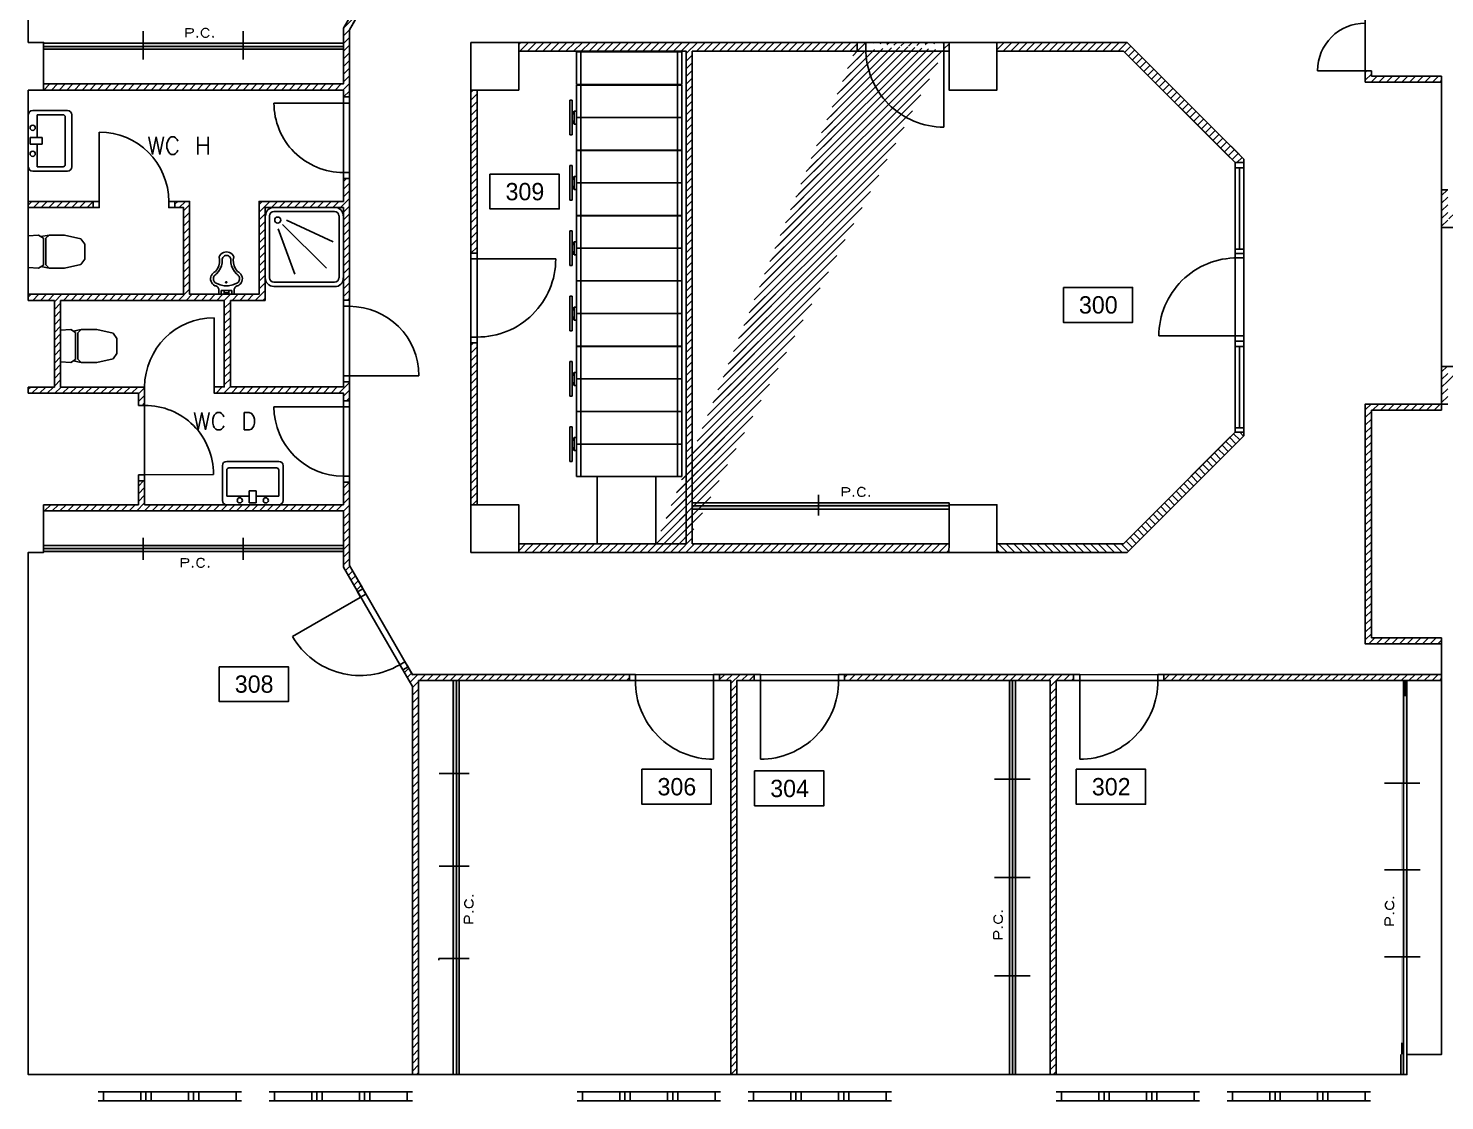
# Model space of a CAD drawing. Header units: millimetres. Extents: x 171.3 to 222.6, y 159.6 to 181.1.
# Drawn here: x 171.26 to 187.58, y 159.82 to 172.18 of the extents above; entities that cross this region are included whole.
import ezdxf
from ezdxf.enums import TextEntityAlignment as Align

# ---------------------------------------------------------------- set-up
doc = ezdxf.new("R2010")
doc.units = ezdxf.units.MM
doc.linetypes.add('TRAIT_PLEIN', pattern=[0])
for name, color, linetype in [('CLOISONS', 2, 'Continuous'), ('HACHCLOIS', 2, 'Continuous'), ('PORTE', 3, 'Continuous'), ('SANITAIRE', 6, 'Continuous'), ('SPACES', 140, 'Continuous'), ('TEXTES', 6, 'TRAIT_PLEIN'), ('VITRE', 1, 'TRAIT_PLEIN')]:
    doc.layers.add(name, color=color, linetype=linetype)
doc.styles.add('TXT', font='TXT.SHX')
pattern_1 = [(45, (134.14798, 147.530844), (-0.044194174, 0.044194174), [])]

msp = doc.modelspace()

# ---------------------------------------------------------------- hatches: boundary and pattern name
at = {"layer": 'HACHCLOIS', "linetype": 'Continuous'}
h = msp.add_hatch(dxfattribs=at)
h.set_pattern_fill('ANSI31', color=256, scale=0.5, style=0)
h.set_pattern_definition(pattern_1)
h.paths.add_polyline_path([(183.103, 178.071), (183.033, 178.071), (183.033, 173.571), (183.033, 173.491), (180.601, 173.491), (180.601, 173.421), (182.143, 173.421), (183.283, 173.421), (183.283, 173.491), (183.103, 173.491), (183.103, 173.571)])
h.paths.add_polyline_path([(185.12, 174.166), (185.12, 174.661), (186.733, 174.661), (187.543, 174.661), (187.543, 174.731), (186.733, 174.731), (185.05, 174.731), (185.05, 174.166), (185.05, 174.06), (185.05, 173.99), (185.05, 173.491), (184.323, 173.491), (184.323, 173.421), (185.049, 173.421), (185.12, 173.421), (185.493, 173.421), (185.493, 173.491), (185.12, 173.491), (185.12, 173.99), (185.12, 174.096)])
h.paths.add_polyline_path([(186.663, 172.936), (186.663, 172.793), (186.733, 172.793), (186.733, 172.833), (186.733, 172.904), (186.733, 172.936), (186.733, 173.421), (186.733, 173.491), (186.593, 173.491), (186.593, 173.421), (186.663, 173.421)])
h.paths.add_polyline_path([(186.733, 171.633), (186.733, 171.693), (186.663, 171.693), (186.663, 171.563), (187.543, 171.563), (187.543, 171.633)])
h = msp.add_hatch(dxfattribs=at)
h.set_pattern_fill('ANSI31', color=256, scale=0.5, style=0)
h.set_pattern_definition(pattern_1)
h.paths.add_polyline_path([(171.433, 171.541), (171.433, 171.471), (174.858, 171.471), (174.888, 171.471), (174.888, 171.391), (174.958, 171.391), (174.958, 171.471), (174.958, 171.541), (174.958, 172.166), (175.09, 172.395), (175.113, 172.434), (175.052, 172.469), (175.03, 172.43), (174.888, 172.184), (174.888, 171.541), (174.858, 171.541)])
h = msp.add_hatch(dxfattribs=at)
h.set_pattern_fill('ANSI31', color=256, scale=0.5, style=0)
h.set_pattern_definition(pattern_1)
h.paths.add_polyline_path([(180.808, 171.921), (180.808, 172.021), (178.838, 172.021), (176.908, 172.021), (176.908, 171.921), (178.838, 171.921), (178.838, 166.241), (176.908, 166.241), (176.908, 166.141), (181.865, 166.141), (181.868, 166.241), (178.908, 166.241), (178.908, 171.921)])
h = msp.add_hatch(dxfattribs=at)
h.set_pattern_fill('ANSI31', color=256, scale=0.5, style=0)
h.set_pattern_definition(pattern_1)
h.paths.add_polyline_path([(181.868, 166.241), (181.865, 166.141), (176.908, 166.141), (176.908, 166.241), (178.838, 166.241), (178.838, 171.921), (176.908, 171.921), (176.908, 172.021), (178.838, 172.021), (180.808, 172.021), (180.808, 171.921), (178.908, 171.921), (178.908, 166.241)], flags=17)
h.paths.add_polyline_path([(181.868, 166.241), (181.865, 166.141), (176.908, 166.141), (176.908, 166.241), (178.838, 166.241), (178.838, 171.921), (176.908, 171.921), (176.908, 172.021), (178.838, 172.021), (180.808, 172.021), (180.908, 172.021), (180.908, 171.921), (180.808, 171.921), (178.908, 171.921), (178.908, 166.241)], flags=17)
h.paths.add_polyline_path([(181.808, 172.021), (181.868, 172.021)], flags=17)
h.paths.add_polyline_path([(180.808, 172.021), (180.808, 171.921), (180.908, 171.921), (180.908, 172.021)], flags=16)
edge = h.paths.add_edge_path()
edge.add_line((181.868, 171.921), (181.868, 172.021))
edge.add_line((180.808, 171.921), (180.808, 172.021))
edge.add_line((180.808, 171.921), (180.808, 171.991))
edge.add_line((181.868, 171.921), (181.868, 171.991))
edge.add_line((181.808, 171.921), (181.808, 172.021))
edge.add_line((180.84, 172.021), (180.908, 172.021))
edge.add_line((181.868, 171.921), (181.808, 171.921))
edge.add_line((178.838, 166.241), (178.488, 166.241))
h = msp.add_hatch(dxfattribs=at)
h.set_pattern_fill('ANSI31', color=256, scale=0.5, style=0)
h.set_pattern_definition(pattern_1)
h.paths.add_polyline_path([(181.868, 166.241), (181.865, 166.141), (176.908, 166.141), (176.908, 166.241), (178.838, 166.241), (178.838, 171.921), (176.908, 171.921), (176.908, 172.021), (178.838, 172.021), (180.808, 172.021), (180.808, 171.921), (178.908, 171.921), (178.908, 166.241)], flags=17)
h.paths.add_polyline_path([(181.868, 166.241), (181.865, 166.141), (176.908, 166.141), (176.908, 166.241), (178.838, 166.241), (178.838, 171.921), (176.908, 171.921), (176.908, 172.021), (178.838, 172.021), (180.808, 172.021), (180.908, 172.021), (180.908, 171.921), (180.808, 171.921), (178.908, 171.921), (178.908, 166.241)], flags=17)
h.paths.add_polyline_path([(180.808, 172.021), (180.808, 171.921), (180.908, 171.921), (180.908, 172.021)], flags=0)
edge = h.paths.add_edge_path(flags=0)
edge.add_line((178.838, 166.241), (178.488, 166.241))
edge.add_line((180.808, 171.921), (180.808, 172.021))
edge.add_line((180.808, 171.921), (180.808, 171.991))
edge.add_line((180.84, 172.021), (180.908, 172.021))
at = {"layer": 'HACHCLOIS'}
h = msp.add_hatch(dxfattribs=at)
h.set_pattern_fill('ANSI31', color=256, scale=0.5, style=0)
h.paths.add_polyline_path([(180.908, 172.021), (180.84, 172.021), (180.808, 172.021), (180.808, 171.921), (180.908, 171.921), (180.908, 171.937, -0.003906), (180.908, 171.951)])
h = msp.add_hatch(dxfattribs=at)
h.set_pattern_fill('ANSI31', color=256, scale=0.5, style=0)
h.paths.add_polyline_path([(180.908, 172.021), (180.84, 172.021), (180.808, 172.021), (180.808, 171.921), (180.908, 171.921), (180.908, 171.937, -0.003906), (180.908, 171.951)])
at = {"layer": 'HACHCLOIS', "linetype": 'Continuous'}
h = msp.add_hatch(dxfattribs=at)
h.set_pattern_fill('ANSI31', color=256, scale=0.5, style=0)
h.set_pattern_definition(pattern_1)
h.paths.add_polyline_path([(183.918, 172.021), (182.418, 172.021), (182.418, 171.921), (183.877, 171.921), (184.122, 171.675), (185.062, 170.736), (185.162, 170.635), (185.262, 170.635), (185.262, 170.676), (185.162, 170.777), (185.062, 170.877)])
h = msp.add_hatch(dxfattribs=at)
h.set_pattern_fill('ANSI31', color=256, scale=0.5, style=0)
h.set_pattern_definition(pattern_1)
h.paths.add_polyline_path([(176.428, 171.471), (176.358, 171.471), (176.358, 169.589), (176.428, 169.589)])
h.paths.add_polyline_path([(176.358, 167.856), (176.358, 166.956), (176.358, 166.691), (176.428, 166.691), (176.428, 166.956), (176.428, 167.856), (176.428, 168.556), (176.358, 168.556)])
h.paths.add_polyline_path([(174.958, 170.117), (174.958, 170.371), (174.958, 170.451), (174.888, 170.451), (174.888, 170.187), (173.916, 170.187), (173.916, 170.117), (173.916, 169.117), (173.116, 169.117), (173.116, 170.187), (172.946, 170.187), (172.946, 170.117), (173.046, 170.117), (173.046, 169.117), (172.88, 169.117), (172.81, 169.117), (172.71, 169.117), (171.258, 169.117), (171.258, 169.047), (171.558, 169.047), (171.558, 168.047), (171.258, 168.047), (171.258, 167.977), (172.158, 167.977), (172.528, 167.977), (172.528, 167.905), (172.528, 167.835), (172.598, 167.835), (172.598, 167.905), (172.598, 167.977), (172.598, 168.047), (172.528, 168.047), (171.628, 168.047), (171.628, 169.047), (172.258, 169.047), (172.758, 169.047), (172.78, 169.047), (172.88, 169.047), (173.516, 169.047), (173.516, 168.048), (173.398, 168.048), (173.398, 167.978), (173.468, 167.978), (174.888, 167.978), (174.888, 167.89), (174.958, 167.89), (174.958, 168.05), (174.958, 168.108), (174.888, 168.108), (174.888, 168.048), (173.586, 168.048), (173.586, 169.047), (173.916, 169.047), (173.986, 169.047), (173.986, 169.103), (173.986, 170.117), (174.888, 170.117), (174.888, 169.048), (174.958, 169.048)])
h.paths.add_polyline_path([(174.958, 166.416), (174.958, 166.691), (174.958, 166.791), (174.958, 166.95), (174.888, 166.95), (174.888, 166.77), (174.888, 166.691), (174.858, 166.691), (172.598, 166.691), (172.598, 166.965), (172.527, 166.965), (172.527, 166.691), (171.434, 166.691), (171.434, 166.621), (174.858, 166.621), (174.888, 166.621), (174.888, 166.422), (174.888, 166.151), (174.888, 165.971), (175.046, 165.697), (175.052, 165.686), (175.113, 165.721), (175.107, 165.732), (174.958, 165.99)])
h.paths.add_polyline_path([(171.79, 170.117), (172.006, 170.117), (172.006, 170.187), (171.79, 170.187), (171.79, 170.187), (171.258, 170.187), (171.258, 170.117)], flags=17)
h = msp.add_hatch(dxfattribs=at)
h.set_pattern_fill('ANSI31', color=256, scale=0.5, style=0)
h.set_pattern_definition(pattern_1)
h.paths.add_polyline_path([(188.373, 169.986), (188.373, 170.451), (188.303, 170.451), (188.303, 170.056), (187.613, 170.056), (187.613, 170.321), (187.543, 170.321), (187.543, 169.986), (187.543, 169.886), (187.613, 169.886), (187.613, 169.986)])
h.paths.add_polyline_path([(187.613, 168.186), (187.613, 168.286), (187.543, 168.286), (187.543, 168.186), (187.543, 167.851), (187.613, 167.851), (187.613, 168.116), (188.303, 168.116), (188.303, 167.681), (191.108, 167.681), (191.628, 167.161), (191.628, 166.691), (191.698, 166.691), (191.698, 167.091), (192.098, 166.691), (192.098, 166.041), (192.168, 166.041), (192.168, 166.72), (191.137, 167.751), (188.373, 167.751), (188.373, 168.186)])
h.paths.add_polyline_path([(186.663, 167.851), (186.663, 165.086), (186.733, 165.086), (187.543, 165.086), (187.543, 165.155), (186.733, 165.155), (186.733, 167.781), (187.543, 167.781), (187.543, 167.851)])
h.paths.add_polyline_path([(192.653, 170.451), (192.653, 170.096), (193.163, 170.096), (193.163, 170.206), (193.133, 170.206), (193.133, 170.126), (192.683, 170.126), (192.683, 170.481), (188.273, 170.481), (188.273, 170.321), (188.093, 170.321), (188.093, 170.291), (188.303, 170.291), (188.303, 170.451)])
h = msp.add_hatch(dxfattribs=at)
h.set_pattern_fill('ANSI31', color=256, scale=0.5, angle=90, style=0)
h.set_pattern_definition([(135, (134.14798, 147.530844), (-0.044194174, -0.044194174), [])])
h.paths.add_polyline_path([(183.877, 166.241), (182.418, 166.241), (182.418, 166.141), (183.918, 166.141), (185.064, 167.287), (185.162, 167.385), (185.263, 167.486), (185.263, 167.527), (185.163, 167.527), (185.062, 167.426), (184.241, 166.605)])
h = msp.add_hatch(dxfattribs=at)
h.set_pattern_fill('ANSI31', color=256, scale=0.5, style=0)
h.set_pattern_definition(pattern_1)
h.paths.add_polyline_path([(175.753, 164.521), (175.753, 164.621), (175.753, 164.664), (178.185, 164.664), (178.185, 164.734), (175.681, 164.734), (175.686, 164.728), (175.633, 164.821), (175.572, 164.786), (175.683, 164.594), (175.683, 160.121), (175.753, 160.121)])
h.paths.add_polyline_path([(179.423, 164.521), (179.423, 164.621), (179.423, 164.664), (179.623, 164.664), (179.623, 164.734), (179.223, 164.734), (179.223, 164.664), (179.353, 164.664), (179.353, 164.621), (179.353, 164.521), (179.353, 160.121), (179.423, 160.121)])
h.paths.add_polyline_path([(183.103, 164.521), (183.103, 164.621), (183.103, 164.664), (183.303, 164.664), (183.303, 164.734), (182.143, 164.734), (180.663, 164.734), (180.663, 164.664), (182.143, 164.664), (183.033, 164.664), (183.033, 164.64), (183.033, 164.521), (183.033, 160.121), (183.103, 160.121)])
h = msp.add_hatch(dxfattribs=at)
h.set_pattern_fill('ANSI31', color=256, scale=0.5, style=0)
h.set_pattern_definition(pattern_1)
h.paths.add_polyline_path([(184.341, 164.734), (184.341, 164.664), (186.663, 164.664), (187.543, 164.664), (187.543, 164.734), (186.733, 164.734), (186.663, 164.734), (185.74, 164.734)])
at = {"layer": 'PORTE', "linetype": 'ByBlock'}
h = msp.add_hatch(color=256, dxfattribs=at)
h.dxf.hatch_style = 2
h.paths.add_polyline_path([(171.433, 171.941), (172.583, 171.941), (172.583, 171.974), (171.433, 171.974)])
h = msp.add_hatch(color=256, dxfattribs=at)
h.dxf.hatch_style = 2
h.paths.add_polyline_path([(173.733, 172.011), (172.583, 172.011), (172.583, 171.974), (173.733, 171.974)])
h = msp.add_hatch(color=256, dxfattribs=at)
h.dxf.hatch_style = 2
h.paths.add_polyline_path([(174.888, 171.941), (174.888, 171.974), (173.733, 171.974), (173.733, 171.941)])
h = msp.add_hatch(color=256, dxfattribs=at)
h.dxf.hatch_style = 2
h.paths.add_polyline_path([(178.908, 166.679), (178.908, 166.641), (180.363, 166.641), (180.363, 166.679)])
h = msp.add_hatch(color=256, dxfattribs=at)
h.dxf.hatch_style = 2
h.paths.add_polyline_path([(180.363, 166.711), (180.363, 166.679), (181.868, 166.679), (181.868, 166.711)])
h = msp.add_hatch(color=256, dxfattribs=at)
h.dxf.hatch_style = 2
h.paths.add_polyline_path([(171.434, 166.151), (172.583, 166.151), (172.583, 166.186), (171.434, 166.186)])
h = msp.add_hatch(color=256, dxfattribs=at)
h.dxf.hatch_style = 2
h.paths.add_polyline_path([(172.583, 166.221), (172.583, 166.186), (173.733, 166.186), (173.733, 166.221)])
h = msp.add_hatch(color=256, dxfattribs=at)
h.dxf.hatch_style = 2
h.paths.add_polyline_path([(174.888, 166.151), (174.888, 166.186), (173.733, 166.186), (173.733, 166.151)])
h = msp.add_hatch(color=256, dxfattribs=at)
h.dxf.hatch_style = 2
h.paths.add_polyline_path([(176.153, 164.664), (176.153, 163.593), (176.191, 163.593), (176.191, 164.664)])
h = msp.add_hatch(color=256, dxfattribs=at)
h.dxf.hatch_style = 2
h.paths.add_polyline_path([(182.563, 164.664), (182.563, 163.529), (182.598, 163.529), (182.598, 164.664)])
h = msp.add_hatch(color=256, dxfattribs=at)
h.dxf.hatch_style = 2
h.paths.add_polyline_path([(187.103, 164.664), (187.103, 164.481), (187.143, 164.481), (187.143, 164.664)])
h = msp.add_hatch(color=256, dxfattribs=at)
h.dxf.hatch_style = 2
h.paths.add_polyline_path([(187.103, 164.481), (187.103, 163.481), (187.143, 163.481), (187.143, 164.481)])
h = msp.add_hatch(color=256, dxfattribs=at)
h.dxf.hatch_style = 2
h.paths.add_polyline_path([(176.223, 163.593), (176.191, 163.593), (176.191, 162.526), (176.223, 162.526)])
h = msp.add_hatch(color=256, dxfattribs=at)
h.dxf.hatch_style = 2
h.paths.add_polyline_path([(182.633, 162.394), (182.633, 163.529), (182.598, 163.529), (182.598, 162.394)])
h = msp.add_hatch(color=256, dxfattribs=at)
h.dxf.hatch_style = 2
h.paths.add_polyline_path([(187.103, 163.481), (187.073, 163.481), (187.073, 162.481), (187.103, 162.481)])
h = msp.add_hatch(color=256, dxfattribs=at)
h.dxf.hatch_style = 2
h.paths.add_polyline_path([(176.153, 162.526), (176.153, 161.458), (176.191, 161.458), (176.191, 162.526)])
h = msp.add_hatch(color=256, dxfattribs=at)
h.dxf.hatch_style = 2
h.paths.add_polyline_path([(182.598, 162.394), (182.563, 162.394), (182.563, 161.259), (182.598, 161.259)])
h = msp.add_hatch(color=256, dxfattribs=at)
h.dxf.hatch_style = 2
h.paths.add_polyline_path([(187.143, 161.481), (187.143, 162.481), (187.103, 162.481), (187.103, 161.481)])
h = msp.add_hatch(color=256, dxfattribs=at)
h.dxf.hatch_style = 2
h.paths.add_polyline_path([(176.223, 160.391), (176.223, 161.458), (176.191, 161.458), (176.191, 160.391)])
h = msp.add_hatch(color=256, dxfattribs=at)
h.dxf.hatch_style = 2
h.paths.add_polyline_path([(187.073, 161.481), (187.073, 160.491), (187.103, 160.491), (187.103, 161.481)])
h = msp.add_hatch(color=256, dxfattribs=at)
h.dxf.hatch_style = 2
h.paths.add_polyline_path([(182.633, 160.121), (182.633, 161.259), (182.598, 161.259), (182.598, 160.121)])
h = msp.add_hatch(color=256, dxfattribs=at)
h.dxf.hatch_style = 2
h.paths.add_polyline_path([(187.073, 160.491), (187.073, 160.355), (187.103, 160.355), (187.103, 160.491)])
h = msp.add_hatch(color=256, dxfattribs=at)
h.dxf.hatch_style = 2
h.paths.add_polyline_path([(176.191, 160.391), (176.191, 160.121), (176.223, 160.121), (176.223, 160.391)])
h = msp.add_hatch(color=256, dxfattribs=at)
h.dxf.hatch_style = 2
h.paths.add_polyline_path([(187.073, 160.355), (187.073, 160.121), (187.103, 160.121), (187.103, 160.355)])

# ---------------------------------------------------------------- linework, layer by layer
at = {"layer": 'CLOISONS', "linetype": 'ByBlock'}
for p, q in [((175.09, 172.395), (174.958, 172.166)), ((174.958, 171.541), (174.958, 172.166)), ((176.908, 172.021), (178.838, 172.021)), ((178.838, 172.021), (180.808, 172.021)), ((180.808, 171.921), (180.808, 172.021)), ((180.808, 172.021), (180.808, 171.921)), ((180.908, 172.021), (180.808, 172.021)), ((180.84, 172.021), (180.908, 172.021)), ((180.908, 171.921), (180.908, 172.021)), ((181.808, 172.021), (181.868, 172.021)), ((181.808, 172.021), (181.868, 172.021)), ((181.808, 171.921), (181.808, 172.021)), ((181.868, 171.921), (181.868, 172.021)), ((182.418, 172.021), (183.918, 172.021)), ((183.918, 172.021), (185.062, 170.877)), ((178.838, 171.921), (176.908, 171.921)), ((178.838, 166.241), (178.838, 171.921)), ((178.908, 171.921), (178.908, 166.241)), ((180.808, 171.921), (178.908, 171.921)), ((180.808, 171.921), (180.808, 171.991)), ((180.808, 171.921), (180.908, 171.921)), ((181.868, 171.921), (181.808, 171.921)), ((181.868, 171.921), (181.868, 171.991)), ((182.418, 171.921), (183.877, 171.921)), ((184.122, 171.675), (183.877, 171.921)), ((186.663, 171.693), (186.663, 171.563)), ((186.733, 171.693), (186.733, 171.633)), ((174.858, 171.541), (171.433, 171.541)), ((174.858, 171.541), (174.888, 171.541)), ((174.958, 171.541), (174.958, 171.471)), ((174.958, 171.541), (174.958, 171.541)), ((184.122, 171.675), (185.062, 170.736)), ((186.663, 171.563), (187.543, 171.563)), ((186.733, 171.633), (187.543, 171.633)), ((187.543, 171.563), (187.543, 171.633)), ((171.433, 171.471), (174.858, 171.471)), ((174.858, 171.471), (174.888, 171.471)), ((174.888, 171.471), (174.888, 171.391)), ((174.888, 171.391), (174.888, 171.321)), ((174.958, 171.391), (174.888, 171.391)), ((174.958, 171.471), (174.958, 171.391)), ((174.958, 171.391), (174.958, 171.371)), ((174.958, 171.321), (174.958, 171.391)), ((174.958, 171.391), (174.958, 171.39)), ((174.958, 171.39), (174.958, 171.321)), ((176.358, 171.471), (176.358, 169.524)), ((176.428, 169.59), (176.428, 171.471)), ((174.958, 171.321), (174.888, 171.321)), ((185.062, 170.877), (185.162, 170.777)), ((185.062, 170.736), (185.162, 170.635)), ((185.162, 170.777), (185.262, 170.676)), ((185.162, 170.635), (185.162, 169.537)), ((185.162, 170.635), (185.262, 170.635)), ((185.162, 170.635), (185.232, 170.635)), ((185.162, 170.574), (185.262, 170.574)), ((185.262, 169.636), (185.262, 170.676)), ((174.958, 170.521), (174.958, 170.451)), ((174.958, 170.371), (174.958, 170.451)), ((174.958, 170.371), (174.958, 170.117)), ((187.543, 170.321), (187.613, 170.321)), ((187.543, 170.321), (187.543, 169.986)), ((171.79, 170.187), (171.258, 170.187)), ((171.79, 170.117), (171.258, 170.117)), ((172.006, 170.187), (171.79, 170.187)), ((172.006, 170.117), (171.79, 170.117)), ((172.006, 170.187), (172.076, 170.187)), ((172.006, 170.117), (172.006, 170.187)), ((172.076, 170.117), (172.006, 170.117)), ((172.076, 170.187), (172.076, 170.117)), ((172.876, 170.117), (172.876, 170.187)), ((172.876, 170.117), (172.946, 170.117)), ((172.946, 170.117), (172.946, 170.187)), ((172.946, 170.117), (172.946, 170.117)), ((172.946, 170.117), (173.046, 170.117)), ((173.046, 170.117), (173.046, 169.117)), ((173.116, 169.117), (173.116, 170.187)), ((173.916, 170.117), (173.916, 170.187)), ((173.916, 169.117), (173.916, 170.117)), ((173.986, 170.117), (173.986, 169.103)), ((174.888, 169.048), (174.888, 170.117)), ((174.958, 170.117), (174.958, 170.187)), ((174.958, 169.048), (174.958, 170.117)), ((185.162, 170.136), (185.162, 169.636)), ((187.543, 169.986), (187.543, 169.886)), ((176.358, 169.524), (176.358, 169.589)), ((176.428, 169.589), (176.358, 169.589)), ((176.358, 169.589), (176.428, 169.589)), ((176.428, 169.524), (176.428, 169.59)), ((176.428, 169.589), (176.428, 169.524)), ((185.162, 169.636), (185.262, 169.636)), ((185.162, 169.636), (185.232, 169.636)), ((185.262, 169.636), (185.162, 169.636)), ((185.162, 169.586), (185.262, 169.586)), ((185.262, 169.536), (185.262, 169.636)), ((185.262, 169.604), (185.262, 169.536)), ((176.428, 169.524), (176.358, 169.524)), ((185.162, 169.536), (185.262, 169.536)), ((172.71, 169.117), (171.258, 169.117)), ((172.81, 169.117), (172.71, 169.117)), ((172.81, 169.117), (172.88, 169.117)), ((173.046, 169.117), (172.88, 169.117)), ((173.916, 169.117), (173.116, 169.117)), ((171.558, 169.047), (171.258, 169.047)), ((171.558, 168.047), (171.558, 169.047)), ((171.628, 169.047), (171.628, 168.047)), ((172.258, 169.047), (171.628, 169.047)), ((172.258, 169.047), (172.758, 169.047)), ((172.758, 169.047), (172.78, 169.047)), ((172.78, 169.047), (172.88, 169.047)), ((172.881, 169.047), (172.811, 169.047)), ((172.88, 169.047), (173.516, 169.047)), ((173.516, 168.048), (173.516, 169.047)), ((173.586, 168.048), (173.586, 169.047)), ((173.586, 169.047), (173.916, 169.047)), ((174.888, 168.978), (174.888, 169.048)), ((174.888, 169.048), (174.958, 169.048)), ((174.888, 169.047), (174.888, 169.048)), ((174.888, 169.048), (174.888, 169.028)), ((174.888, 169.048), (174.958, 169.048)), ((174.888, 169.048), (174.888, 169.047)), ((174.958, 169.048), (174.888, 169.048)), ((174.888, 169.048), (174.958, 169.048)), ((174.888, 169.047), (174.888, 168.978)), ((174.888, 168.978), (174.958, 168.978)), ((174.958, 169.048), (174.958, 168.978)), ((176.358, 168.624), (176.358, 167.856)), ((176.358, 168.556), (176.358, 168.624)), ((176.428, 168.624), (176.358, 168.624)), ((176.428, 167.856), (176.428, 168.624)), ((176.428, 168.556), (176.428, 168.624)), ((185.163, 168.636), (185.163, 167.527)), ((185.163, 168.636), (185.263, 168.636)), ((185.262, 168.636), (185.262, 168.536)), ((185.262, 168.636), (185.262, 168.536)), ((185.262, 168.636), (185.262, 168.571)), ((185.262, 168.636), (185.262, 168.571)), ((185.263, 168.636), (185.263, 167.486)), ((176.428, 168.556), (176.358, 168.556)), ((185.163, 168.576), (185.163, 168.076)), ((185.163, 168.576), (185.263, 168.576)), ((185.163, 168.576), (185.233, 168.576)), ((185.163, 168.515), (185.263, 168.515)), ((185.263, 168.576), (185.263, 168.076)), ((187.543, 168.286), (187.543, 168.186)), ((174.888, 168.178), (174.888, 168.108)), ((174.958, 168.178), (174.888, 168.178)), ((174.888, 168.108), (174.958, 168.108)), ((174.888, 168.108), (174.958, 168.108)), ((174.888, 168.108), (174.958, 168.108)), ((174.888, 168.048), (174.888, 168.108)), ((174.958, 168.05), (174.958, 168.108)), ((187.543, 168.186), (187.543, 167.851)), ((171.258, 167.977), (172.158, 167.977)), ((172.528, 168.047), (171.628, 168.047)), ((171.628, 167.977), (172.528, 167.977)), ((172.598, 168.047), (172.528, 168.047)), ((172.528, 167.905), (172.528, 167.977)), ((172.598, 167.977), (172.598, 168.047)), ((172.598, 167.905), (172.598, 167.977)), ((173.516, 168.048), (173.398, 168.048)), ((173.398, 168.047), (173.398, 167.977)), ((173.398, 167.978), (173.468, 167.978)), ((173.467, 167.978), (173.398, 167.978)), ((173.468, 167.978), (173.449, 167.978)), ((173.468, 167.978), (173.467, 167.978)), ((173.468, 167.978), (174.888, 167.978)), ((173.586, 168.048), (174.888, 168.048)), ((174.888, 167.82), (174.888, 167.978)), ((174.958, 168.05), (174.958, 167.821)), ((172.528, 167.835), (172.528, 167.905)), ((172.528, 167.835), (172.598, 167.835)), ((172.598, 167.835), (172.598, 167.905)), ((174.958, 167.89), (174.888, 167.89)), ((174.888, 167.89), (174.888, 167.82)), ((174.958, 167.89), (174.888, 167.89)), ((174.958, 167.82), (174.888, 167.82)), ((176.358, 167.856), (176.358, 166.956)), ((176.428, 167.856), (176.428, 166.956)), ((186.663, 167.851), (186.663, 165.086)), ((187.543, 167.851), (186.663, 167.851)), ((186.733, 167.781), (186.733, 165.155)), ((187.543, 167.781), (186.733, 167.781)), ((187.543, 167.851), (187.543, 167.781)), ((187.543, 167.851), (187.613, 167.851)), ((185.163, 167.527), (185.163, 167.717)), ((185.062, 167.426), (185.163, 167.527)), ((185.162, 167.385), (185.263, 167.486)), ((185.213, 167.576), (185.163, 167.576)), ((185.163, 167.527), (185.263, 167.527)), ((185.213, 167.576), (185.263, 167.576)), ((183.918, 166.141), (185.064, 167.287)), ((184.241, 166.605), (185.062, 167.426)), ((185.064, 167.287), (185.162, 167.385)), ((172.527, 166.965), (172.527, 167.035)), ((172.527, 166.965), (172.527, 166.691)), ((172.597, 166.965), (172.527, 166.965)), ((172.597, 167.035), (172.528, 167.035)), ((172.598, 166.965), (172.528, 166.965)), ((172.597, 167.035), (172.597, 166.965)), ((172.597, 166.966), (172.597, 167.035)), ((172.597, 166.965), (172.597, 166.985)), ((172.597, 166.966), (172.597, 166.965)), ((172.597, 166.965), (172.597, 166.966)), ((172.598, 166.965), (172.598, 166.691)), ((174.888, 167.02), (174.958, 167.02)), ((174.888, 167.02), (174.888, 166.95)), ((174.958, 167.02), (174.958, 166.95)), ((176.358, 166.956), (176.358, 166.691)), ((176.428, 166.691), (176.428, 166.956)), ((174.888, 166.95), (174.888, 166.77)), ((174.958, 166.95), (174.888, 166.95)), ((174.958, 166.95), (174.888, 166.95)), ((174.958, 166.95), (174.888, 166.95)), ((174.888, 166.791), (174.888, 166.691)), ((174.958, 166.95), (174.958, 166.781)), ((174.958, 166.691), (174.958, 166.791)), ((176.428, 166.691), (176.428, 166.891)), ((171.433, 166.691), (171.958, 166.691)), ((171.433, 166.691), (172.527, 166.691)), ((172.598, 166.691), (174.858, 166.691)), ((174.858, 166.691), (174.888, 166.691)), ((174.958, 166.691), (174.958, 166.416)), ((174.858, 166.621), (171.434, 166.621)), ((174.858, 166.621), (174.888, 166.621)), ((174.888, 166.422), (174.888, 166.621)), ((184.241, 166.605), (183.877, 166.241)), ((174.888, 166.422), (174.888, 166.151)), ((174.958, 166.416), (174.958, 165.99)), ((174.888, 166.151), (174.888, 165.971)), ((178.838, 166.241), (176.908, 166.241)), ((176.908, 166.141), (181.865, 166.141)), ((178.838, 166.241), (178.488, 166.241)), ((181.868, 166.241), (178.908, 166.241)), ((182.418, 166.241), (183.877, 166.241)), ((182.418, 166.141), (183.918, 166.141)), ((175.107, 165.732), (174.958, 165.99)), ((175.046, 165.697), (174.888, 165.971)), ((175.046, 165.697), (175.052, 165.686)), ((175.113, 165.721), (175.052, 165.686)), ((175.052, 165.686), (175.087, 165.626)), ((175.087, 165.626), (175.148, 165.661)), ((175.107, 165.732), (175.113, 165.721)), ((175.148, 165.661), (175.113, 165.721)), ((186.733, 165.086), (186.663, 165.086)), ((186.733, 165.155), (187.543, 165.155)), ((186.733, 165.086), (187.543, 165.086)), ((175.537, 164.846), (175.598, 164.881)), ((175.572, 164.786), (175.537, 164.846)), ((175.572, 164.786), (175.537, 164.846)), ((175.633, 164.821), (175.598, 164.881)), ((175.598, 164.881), (175.633, 164.821)), ((175.633, 164.821), (175.572, 164.786)), ((175.633, 164.821), (175.572, 164.786)), ((175.572, 164.786), (175.683, 164.594)), ((175.683, 164.734), (175.633, 164.82)), ((175.683, 164.734), (178.195, 164.734)), ((175.683, 164.732), (175.683, 164.731)), ((178.185, 164.734), (178.253, 164.734)), ((178.185, 164.664), (178.185, 164.734)), ((178.185, 164.664), (178.185, 164.734)), ((178.253, 164.664), (178.253, 164.734)), ((179.223, 164.734), (179.153, 164.734)), ((179.223, 164.734), (179.622, 164.734)), ((179.223, 164.664), (179.223, 164.734)), ((179.223, 164.734), (179.223, 164.664)), ((179.623, 164.734), (179.693, 164.734)), ((179.623, 164.664), (179.623, 164.734)), ((179.623, 164.734), (179.623, 164.664)), ((179.623, 164.734), (179.623, 164.664)), ((180.593, 164.734), (180.663, 164.734)), ((180.593, 164.664), (180.593, 164.734)), ((180.663, 164.734), (182.143, 164.734)), ((180.663, 164.734), (180.663, 164.664)), ((182.143, 164.734), (183.373, 164.734)), ((183.303, 164.734), (183.303, 164.733)), ((183.303, 164.664), (183.303, 164.733)), ((183.373, 164.664), (183.373, 164.734)), ((184.341, 164.734), (184.273, 164.734)), ((184.273, 164.664), (184.273, 164.734)), ((184.341, 164.734), (185.74, 164.734)), ((184.341, 164.664), (184.341, 164.734)), ((185.74, 164.734), (186.663, 164.734)), ((186.733, 164.734), (186.663, 164.734)), ((186.733, 164.734), (187.543, 164.734)), ((175.683, 160.121), (175.683, 164.594)), ((175.753, 164.664), (178.185, 164.664)), ((175.753, 164.621), (175.753, 164.664)), ((175.753, 164.521), (175.753, 164.621)), ((175.753, 164.521), (175.753, 160.121)), ((178.185, 164.664), (178.253, 164.664)), ((179.223, 164.664), (179.153, 164.664)), ((179.353, 164.621), (179.353, 164.664)), ((179.353, 164.521), (179.353, 164.621)), ((179.353, 164.521), (179.353, 160.121)), ((179.423, 164.621), (179.423, 164.664)), ((179.423, 164.621), (179.423, 164.519)), ((179.423, 164.521), (179.423, 160.121)), ((179.623, 164.664), (179.693, 164.664)), ((180.663, 164.664), (180.593, 164.664)), ((182.143, 164.664), (180.665, 164.664)), ((182.143, 164.664), (183.033, 164.664)), ((183.033, 164.64), (183.033, 164.664)), ((183.033, 164.521), (183.033, 164.64)), ((183.033, 160.121), (183.033, 164.521)), ((183.103, 164.621), (183.103, 164.664)), ((183.103, 164.664), (183.303, 164.664)), ((183.103, 164.521), (183.103, 164.621)), ((183.103, 164.521), (183.103, 160.121)), ((183.303, 164.664), (183.373, 164.664)), ((183.303, 164.664), (183.303, 164.664)), ((183.303, 164.664), (183.303, 164.664)), ((186.663, 164.664), (184.273, 164.664)), ((186.663, 164.664), (187.543, 164.664))]:
    msp.add_line(p, q, dxfattribs=at)
at = {"layer": 'CLOISONS', "linetype": 'Continuous'}
for p, q in [((174.888, 172.184), (174.888, 171.541)), ((176.908, 172.021), (176.908, 171.921)), ((182.418, 172.021), (182.418, 171.921)), ((186.663, 171.693), (186.733, 171.693)), ((171.433, 171.541), (171.433, 171.471)), ((176.358, 171.471), (176.428, 171.471)), ((174.958, 170.521), (174.888, 170.521)), ((174.888, 170.187), (174.888, 170.521)), ((174.958, 170.451), (174.888, 170.451)), ((171.258, 170.187), (171.258, 170.117)), ((172.876, 170.187), (173.116, 170.187)), ((173.916, 170.187), (174.888, 170.187)), ((173.986, 170.117), (174.888, 170.117)), ((187.543, 169.886), (187.613, 169.886)), ((171.258, 169.117), (171.258, 169.047)), ((173.986, 169.047), (173.986, 169.103)), ((173.916, 169.047), (173.986, 169.047)), ((187.543, 168.286), (187.613, 168.286)), ((174.958, 168.108), (174.958, 168.178)), ((174.958, 168.108), (174.958, 168.108)), ((171.258, 168.047), (171.258, 167.977)), ((171.558, 168.047), (171.258, 168.047)), ((171.434, 166.621), (171.434, 166.691)), ((176.358, 166.691), (176.428, 166.691)), ((176.908, 166.241), (176.908, 166.141)), ((181.868, 166.241), (181.865, 166.141)), ((182.418, 166.241), (182.418, 166.141)), ((187.543, 165.155), (187.543, 165.086)), ((179.153, 164.734), (179.153, 164.664)), ((179.693, 164.734), (179.693, 164.664)), ((187.543, 164.734), (187.543, 164.664)), ((179.223, 164.664), (179.353, 164.664)), ((179.423, 164.664), (179.623, 164.664)), ((175.683, 160.121), (175.753, 160.121)), ((179.353, 160.121), (179.423, 160.121)), ((183.033, 160.121), (183.103, 160.121))]:
    msp.add_line(p, q, dxfattribs=at)
at = {"layer": 'PORTE', "linetype": 'ByBlock'}
for p, q in [((172.583, 171.823), (172.583, 172.148)), ((173.733, 172.148), (173.733, 171.823)), ((174.888, 172.011), (171.433, 172.011)), ((171.433, 171.974), (174.888, 171.974)), ((171.433, 171.941), (174.888, 171.941)), ((177.574, 171.61), (177.574, 171.91)), ((177.574, 171.91), (178.738, 171.91)), ((177.624, 171.91), (177.624, 171.535)), ((178.738, 171.535), (178.738, 171.91)), ((178.738, 171.91), (178.788, 171.91)), ((178.788, 171.907), (178.788, 171.535)), ((181.808, 171.921), (181.808, 171.044)), ((186.113, 171.693), (186.733, 171.693)), ((177.574, 171.535), (177.574, 171.61)), ((177.574, 171.535), (178.788, 171.535)), ((177.574, 171.529), (178.738, 171.529)), ((177.574, 171.529), (177.624, 171.529)), ((177.574, 170.779), (177.574, 171.529)), ((177.624, 171.529), (177.624, 170.779)), ((178.788, 171.535), (178.738, 171.535)), ((178.738, 171.529), (178.788, 171.529)), ((178.738, 171.529), (178.738, 170.779)), ((178.788, 171.527), (178.788, 171.529)), ((178.788, 170.779), (178.788, 171.527)), ((174.888, 171.321), (174.088, 171.321)), ((177.499, 171.354), (177.499, 170.954)), ((177.524, 171.354), (177.499, 171.354)), ((177.524, 171.154), (177.524, 171.354)), ((177.549, 171.189), (177.524, 171.233)), ((177.549, 171.229), (177.549, 171.079)), ((177.574, 171.229), (177.549, 171.229)), ((177.574, 171.154), (177.574, 171.229)), ((177.524, 170.954), (177.524, 171.154)), ((177.549, 171.119), (177.524, 171.076)), ((177.549, 171.079), (177.574, 171.079)), ((177.574, 171.154), (178.788, 171.154)), ((172.076, 170.987), (172.076, 170.187)), ((177.499, 170.954), (177.524, 170.954)), ((177.624, 170.779), (177.574, 170.779)), ((177.574, 170.776), (178.738, 170.776)), ((177.574, 170.026), (177.574, 170.776)), ((177.574, 170.776), (177.624, 170.776)), ((178.788, 170.779), (177.624, 170.779)), ((177.624, 170.776), (177.624, 170.026)), ((178.738, 170.779), (178.788, 170.779)), ((178.738, 170.776), (178.738, 170.026)), ((178.738, 170.776), (178.788, 170.776)), ((178.788, 170.773), (178.788, 170.776)), ((178.788, 170.026), (178.788, 170.773)), ((177.499, 170.601), (177.499, 170.201)), ((177.524, 170.601), (177.499, 170.601)), ((177.524, 170.401), (177.524, 170.601)), ((177.549, 170.436), (177.524, 170.479)), ((177.524, 170.201), (177.524, 170.401)), ((177.549, 170.476), (177.549, 170.326)), ((177.574, 170.476), (177.549, 170.476)), ((177.574, 170.401), (177.574, 170.476)), ((177.574, 170.401), (178.788, 170.401)), ((177.549, 170.366), (177.524, 170.323)), ((177.549, 170.326), (177.574, 170.326)), ((177.499, 170.201), (177.524, 170.201)), ((177.624, 170.026), (177.574, 170.026)), ((177.574, 169.273), (177.574, 170.023)), ((177.574, 170.023), (178.738, 170.023)), ((177.574, 170.023), (177.624, 170.023)), ((178.788, 170.026), (177.624, 170.026)), ((177.624, 170.023), (177.624, 169.273)), ((178.738, 170.026), (178.788, 170.026)), ((178.738, 170.023), (178.738, 169.273)), ((178.738, 170.023), (178.788, 170.023)), ((178.788, 170.02), (178.788, 170.023)), ((178.788, 169.273), (178.788, 170.02)), ((177.499, 169.848), (177.499, 169.448)), ((177.524, 169.848), (177.499, 169.848)), ((177.524, 169.648), (177.524, 169.848)), ((187.543, 169.886), (188.413, 169.886)), ((177.549, 169.683), (177.524, 169.727)), ((177.524, 169.448), (177.524, 169.648)), ((177.549, 169.613), (177.524, 169.57)), ((177.549, 169.723), (177.549, 169.573)), ((177.574, 169.723), (177.549, 169.723)), ((177.549, 169.573), (177.574, 169.573)), ((177.574, 169.648), (177.574, 169.723)), ((177.574, 169.648), (178.788, 169.648)), ((176.435, 169.524), (177.335, 169.524)), ((177.499, 169.448), (177.524, 169.448)), ((177.624, 169.273), (177.574, 169.273)), ((177.574, 169.27), (178.738, 169.27)), ((177.574, 168.52), (177.574, 169.27)), ((177.574, 169.27), (177.624, 169.27)), ((178.788, 169.273), (177.624, 169.273)), ((177.624, 169.27), (177.624, 168.52)), ((178.738, 169.273), (178.788, 169.273)), ((178.738, 169.27), (178.738, 168.52)), ((178.738, 169.27), (178.788, 169.27)), ((178.788, 169.267), (178.788, 169.27)), ((178.788, 168.52), (178.788, 169.267)), ((177.499, 169.095), (177.499, 168.695)), ((177.524, 169.095), (177.499, 169.095)), ((177.524, 168.895), (177.524, 169.095)), ((177.549, 168.93), (177.524, 168.973)), ((177.549, 168.97), (177.549, 168.82)), ((177.574, 168.97), (177.549, 168.97)), ((177.574, 168.895), (177.574, 168.97)), ((173.398, 168.047), (173.398, 168.847)), ((177.524, 168.695), (177.524, 168.895)), ((177.549, 168.86), (177.524, 168.817)), ((177.549, 168.82), (177.574, 168.82)), ((177.574, 168.895), (178.788, 168.895)), ((177.499, 168.695), (177.524, 168.695)), ((185.163, 168.636), (184.285, 168.636)), ((177.624, 168.52), (177.574, 168.52)), ((177.574, 167.766), (177.574, 168.516)), ((177.574, 168.516), (178.738, 168.516)), ((177.574, 168.516), (177.624, 168.516)), ((178.788, 168.52), (177.624, 168.52)), ((177.624, 168.516), (177.624, 167.766)), ((178.738, 168.52), (178.788, 168.52)), ((178.738, 168.516), (178.738, 167.766)), ((178.738, 168.516), (178.788, 168.516)), ((178.788, 168.513), (178.788, 168.516)), ((178.788, 167.766), (178.788, 168.513)), ((177.499, 168.341), (177.499, 167.941)), ((177.524, 168.341), (177.499, 168.341)), ((177.524, 168.141), (177.524, 168.341)), ((187.543, 168.286), (188.413, 168.286)), ((174.958, 168.178), (175.758, 168.178)), ((177.549, 168.176), (177.524, 168.219)), ((177.524, 167.941), (177.524, 168.141)), ((177.549, 168.106), (177.524, 168.063)), ((177.549, 168.216), (177.549, 168.066)), ((177.574, 168.216), (177.549, 168.216)), ((177.574, 168.141), (177.574, 168.216)), ((177.574, 168.141), (178.788, 168.141)), ((177.499, 167.941), (177.524, 167.941)), ((177.549, 168.066), (177.574, 168.066)), ((174.888, 167.82), (174.088, 167.82)), ((177.624, 167.766), (177.574, 167.766)), ((177.574, 167.765), (178.738, 167.765)), ((177.574, 167.015), (177.574, 167.765)), ((177.574, 167.765), (177.624, 167.765)), ((178.788, 167.766), (177.624, 167.766)), ((177.624, 167.765), (177.624, 167.015)), ((178.738, 167.766), (178.788, 167.766)), ((178.738, 167.765), (178.738, 167.015)), ((178.738, 167.765), (178.788, 167.765)), ((178.788, 167.015), (178.788, 167.762)), ((177.499, 167.59), (177.499, 167.19)), ((177.524, 167.59), (177.499, 167.59)), ((177.524, 167.39), (177.524, 167.59)), ((177.549, 167.425), (177.524, 167.468)), ((177.549, 167.465), (177.549, 167.315)), ((177.574, 167.465), (177.549, 167.465)), ((177.574, 167.39), (177.574, 167.465)), ((177.524, 167.19), (177.524, 167.39)), ((177.549, 167.355), (177.524, 167.312)), ((177.549, 167.315), (177.574, 167.315)), ((177.574, 167.39), (178.788, 167.39)), ((177.499, 167.19), (177.524, 167.19)), ((173.391, 167.04), (172.597, 167.035)), ((177.624, 167.015), (177.574, 167.015)), ((178.788, 167.015), (177.624, 167.015)), ((177.813, 166.241), (177.813, 167.015)), ((178.488, 166.241), (178.488, 167.015)), ((180.363, 166.804), (180.363, 166.567)), ((181.868, 166.711), (178.908, 166.711)), ((178.908, 166.679), (181.868, 166.679)), ((181.868, 166.641), (178.908, 166.641)), ((181.868, 166.641), (181.868, 166.711)), ((172.583, 166.308), (172.583, 166.054)), ((173.733, 166.054), (173.733, 166.308)), ((171.434, 166.221), (174.888, 166.221)), ((174.888, 166.186), (171.434, 166.186)), ((171.434, 166.151), (174.888, 166.151)), ((175.081, 165.622), (174.302, 165.172)), ((176.153, 160.391), (176.153, 164.664)), ((176.191, 164.664), (176.191, 160.391)), ((176.223, 164.664), (176.223, 160.391)), ((179.153, 164.657), (179.153, 163.757)), ((179.693, 164.657), (179.693, 163.757)), ((182.563, 164.664), (182.563, 160.121)), ((182.598, 160.121), (182.598, 164.664)), ((182.633, 160.121), (182.633, 164.664)), ((183.373, 164.657), (183.373, 163.757)), ((187.103, 164.481), (187.103, 164.664)), ((187.143, 164.481), (187.143, 164.664)), ((187.103, 164.481), (187.103, 160.491)), ((187.143, 160.491), (187.143, 164.481)), ((175.991, 163.593), (176.337, 163.593)), ((182.803, 163.529), (182.39, 163.529)), ((187.293, 163.481), (186.883, 163.481)), ((176.337, 162.526), (175.991, 162.526)), ((182.39, 162.394), (182.803, 162.394)), ((186.883, 162.481), (187.296, 162.481)), ((175.988, 161.458), (176.337, 161.458)), ((175.988, 161.44), (175.988, 161.458)), ((187.296, 161.481), (186.883, 161.481)), ((182.803, 161.259), (182.39, 161.259)), ((187.103, 160.491), (187.103, 160.355)), ((187.143, 160.491), (187.143, 160.355)), ((176.153, 160.391), (176.153, 160.121)), ((176.191, 160.391), (176.191, 160.121)), ((176.223, 160.391), (176.223, 160.121)), ((187.073, 160.355), (187.073, 160.121)), ((187.103, 160.355), (187.103, 160.121))]:
    msp.add_line(p, q, dxfattribs=at)
for centre, radius, start, end in [((186.663, 171.693), 0.55, 90, 180), ((181.808, 171.944), 0.9, 179.5524, 270), ((174.888, 171.321), 0.8, 180, 270.0256), ((172.076, 170.187), 0.8, 0, 90), ((176.435, 169.524), 0.9, 269.5524, 0), ((185.185, 168.636), 0.9, 89.5524, 180), ((174.958, 168.178), 0.8, 0, 90), ((173.398, 168.047), 0.8, 90, 180), ((172.601, 167.046), 0.79, 359.607, 90.2542), ((174.888, 167.82), 0.8, 180, 269.9996), ((175.081, 165.622), 0.9, 210, 300.4476), ((179.153, 164.657), 0.9, 179.5524, 270), ((179.693, 164.657), 0.9, 270, 0.4476), ((183.373, 164.657), 0.9, 270, 0.4476)]:
    msp.add_arc(centre, radius, start, end, dxfattribs=at)
at = {"layer": 'SANITAIRE', "linetype": 'ByBlock'}
for p, q in [((171.308, 171.236), (171.708, 171.236)), ((171.258, 171.186), (171.258, 170.586)), ((171.358, 171.186), (171.658, 171.186)), ((171.358, 171.186), (171.358, 170.926)), ((171.683, 170.611), (171.683, 171.161)), ((171.758, 170.586), (171.758, 171.186)), ((171.418, 170.926), (171.278, 170.926)), ((171.278, 170.926), (171.278, 170.846)), ((171.418, 170.846), (171.418, 170.926)), ((171.278, 170.846), (171.418, 170.846)), ((171.358, 170.586), (171.358, 170.846)), ((171.358, 170.586), (171.658, 170.586)), ((171.308, 170.536), (171.708, 170.536)), ((174.087, 170.117), (174.787, 170.117)), ((174.087, 170.072), (174.787, 170.072)), ((173.986, 169.307), (173.986, 170.022)), ((174.036, 169.307), (174.036, 170.022)), ((174.187, 169.921), (174.695, 169.417)), ((174.232, 169.972), (174.77, 169.722)), ((174.838, 170.022), (174.838, 169.307)), ((174.888, 170.022), (174.888, 169.307)), ((171.258, 169.791), (171.377, 169.799)), ((171.258, 169.791), (171.258, 169.426)), ((171.377, 169.799), (171.431, 169.763)), ((171.404, 169.781), (171.497, 169.799)), ((171.431, 169.763), (171.431, 169.454)), ((171.497, 169.799), (171.46, 169.762)), ((171.46, 169.762), (171.46, 169.455)), ((171.497, 169.799), (171.676, 169.799)), ((171.676, 169.799), (171.864, 169.756)), ((171.864, 169.756), (171.909, 169.696)), ((174.137, 169.871), (174.33, 169.347)), ((171.909, 169.696), (171.909, 169.521)), ((171.258, 169.426), (171.377, 169.418)), ((171.377, 169.418), (171.431, 169.454)), ((171.404, 169.436), (171.497, 169.418)), ((171.497, 169.418), (171.46, 169.455)), ((171.497, 169.418), (171.676, 169.418)), ((171.676, 169.418), (171.864, 169.461)), ((171.864, 169.461), (171.909, 169.521)), ((174.787, 169.257), (174.087, 169.257)), ((173.454, 169.166), (173.454, 169.118)), ((173.481, 169.118), (173.481, 169.16)), ((173.601, 169.16), (173.481, 169.16)), ((173.514, 169.16), (173.514, 169.118)), ((173.569, 169.132), (173.514, 169.132)), ((173.569, 169.16), (173.569, 169.118)), ((173.601, 169.118), (173.601, 169.16)), ((173.629, 169.166), (173.629, 169.118)), ((174.787, 169.206), (174.087, 169.206)), ((171.628, 168.704), (171.747, 168.712)), ((171.628, 168.704), (171.628, 168.338)), ((171.747, 168.712), (171.801, 168.675)), ((171.774, 168.693), (171.867, 168.712)), ((171.801, 168.675), (171.801, 168.366)), ((171.867, 168.712), (171.83, 168.674)), ((171.83, 168.674), (171.83, 168.367)), ((171.867, 168.712), (172.046, 168.712)), ((172.046, 168.712), (172.234, 168.668)), ((172.234, 168.668), (172.279, 168.608)), ((172.279, 168.608), (172.279, 168.433)), ((172.234, 168.373), (172.279, 168.433)), ((171.628, 168.338), (171.747, 168.33)), ((171.747, 168.33), (171.801, 168.366)), ((171.774, 168.348), (171.867, 168.33)), ((171.867, 168.33), (171.83, 168.367)), ((171.867, 168.33), (172.046, 168.33)), ((172.046, 168.33), (172.234, 168.373)), ((173.494, 166.741), (173.494, 167.141)), ((174.144, 167.191), (173.544, 167.191)), ((174.194, 166.741), (174.194, 167.141)), ((173.544, 166.791), (173.544, 167.091)), ((174.119, 167.116), (173.569, 167.116)), ((174.144, 166.791), (174.144, 167.091)), ((173.544, 166.791), (173.804, 166.791)), ((173.804, 166.851), (173.804, 166.711)), ((173.884, 166.851), (173.804, 166.851)), ((173.884, 166.711), (173.884, 166.851)), ((174.144, 166.791), (173.884, 166.791)), ((173.544, 166.691), (174.144, 166.691)), ((173.804, 166.711), (173.884, 166.711))]:
    msp.add_line(p, q, dxfattribs=at)
for points in [[(173.626, 169.55), (173.617, 169.565), (173.606, 169.579), (173.592, 169.59), (173.576, 169.599), (173.559, 169.604), (173.541, 169.606), (173.523, 169.604), (173.506, 169.599), (173.491, 169.59), (173.477, 169.579), (173.465, 169.565), (173.457, 169.55)], [(173.415, 169.38), (173.436, 169.41), (173.452, 169.443), (173.46, 169.478), (173.462, 169.514), (173.457, 169.55)], [(173.428, 169.351), (173.451, 169.378), (173.469, 169.409), (173.483, 169.443), (173.49, 169.478), (173.492, 169.514)], [(173.591, 169.514), (173.59, 169.523), (173.587, 169.532), (173.583, 169.54), (173.578, 169.548), (173.571, 169.554), (173.563, 169.559), (173.555, 169.562), (173.546, 169.564), (173.537, 169.564), (173.528, 169.562), (173.519, 169.559), (173.511, 169.554), (173.505, 169.548), (173.499, 169.54), (173.495, 169.532), (173.493, 169.523), (173.492, 169.514)], [(173.591, 169.514), (173.592, 169.478), (173.6, 169.443), (173.613, 169.409), (173.632, 169.378), (173.655, 169.351)], [(173.625, 169.55), (173.62, 169.514), (173.622, 169.478), (173.631, 169.443), (173.646, 169.41), (173.667, 169.38)], [(173.366, 169.333), (173.361, 169.317), (173.359, 169.3), (173.359, 169.283), (173.364, 169.266), (173.371, 169.25), (173.381, 169.236), (173.393, 169.224), (173.408, 169.215)], [(173.415, 169.38), (173.4, 169.372), (173.386, 169.361), (173.375, 169.348), (173.367, 169.333)], [(173.427, 169.352), (173.417, 169.346), (173.408, 169.339), (173.401, 169.331), (173.396, 169.321), (173.392, 169.31), (173.39, 169.299), (173.391, 169.288), (173.393, 169.277), (173.398, 169.267), (173.404, 169.257), (173.412, 169.249), (173.421, 169.243)], [(173.421, 169.243), (173.468, 169.225), (173.516, 169.216), (173.566, 169.216), (173.615, 169.225), (173.661, 169.243)], [(173.661, 169.243), (173.67, 169.249), (173.678, 169.257), (173.685, 169.267), (173.689, 169.277), (173.692, 169.288), (173.692, 169.299), (173.691, 169.31), (173.687, 169.321), (173.681, 169.331), (173.674, 169.339), (173.665, 169.346), (173.655, 169.352)], [(173.716, 169.333), (173.707, 169.348), (173.696, 169.361), (173.683, 169.372), (173.667, 169.38)], [(173.675, 169.215), (173.689, 169.224), (173.702, 169.236), (173.712, 169.25), (173.719, 169.266), (173.723, 169.283), (173.724, 169.3), (173.722, 169.317), (173.716, 169.333)], [(173.453, 169.166), (173.453, 169.175), (173.45, 169.184), (173.446, 169.192), (173.44, 169.199), (173.433, 169.205), (173.425, 169.21), (173.417, 169.213), (173.408, 169.215)], [(173.675, 169.215), (173.666, 169.213), (173.657, 169.21), (173.649, 169.205), (173.642, 169.199), (173.637, 169.192), (173.633, 169.184), (173.63, 169.175), (173.629, 169.166)]]:
    msp.add_lwpolyline(points, dxfattribs=at)
msp.add_lwpolyline([(173.533, 169.25), (173.534, 169.249), (173.536, 169.248), (173.537, 169.248), (173.538, 169.248), (173.54, 169.248), (173.541, 169.248), (173.542, 169.249), (173.543, 169.25), (173.544, 169.251), (173.545, 169.252), (173.546, 169.253), (173.546, 169.254), (173.546, 169.256), (173.546, 169.257), (173.545, 169.259), (173.544, 169.26), (173.543, 169.261), (173.542, 169.261), (173.541, 169.262), (173.539, 169.262), (173.538, 169.262), (173.537, 169.262), (173.535, 169.262), (173.534, 169.261), (173.533, 169.26), (173.532, 169.259), (173.532, 169.258), (173.531, 169.256), (173.531, 169.255), (173.531, 169.253), (173.532, 169.252), (173.533, 169.251), (173.533, 169.25)], close=True, dxfattribs=at)
for centre, radius in [((171.308, 171.036), 0.03), ((171.308, 170.736), 0.03), ((174.132, 169.972), 0.0351), ((173.694, 166.741), 0.03), ((173.994, 166.741), 0.03)]:
    msp.add_circle(centre, radius, dxfattribs=at)
for centre, radius, start, end in [((171.308, 171.186), 0.05, 90, 180), ((171.708, 171.186), 0.05, 0, 90), ((171.658, 171.161), 0.025, 0, 90), ((171.308, 170.586), 0.05, 180, 270), ((171.658, 170.611), 0.025, 270, 0), ((171.708, 170.586), 0.05, 270, 0), ((174.087, 170.022), 0.0954, 90, 180), ((174.087, 170.022), 0.0502, 90, 180), ((174.792, 170.022), 0.0954, 0, 93.0128), ((174.787, 170.022), 0.0502, 0, 90), ((174.087, 169.307), 0.1, 180, 270), ((174.087, 169.307), 0.0502, 180, 270), ((174.787, 169.307), 0.0502, 270, 0), ((174.795, 169.299), 0.0928, 265.0649, 4.9348), ((173.544, 167.141), 0.05, 90, 180), ((174.144, 167.141), 0.05, 0, 90), ((173.569, 167.091), 0.025, 90, 180), ((174.119, 167.091), 0.025, 0, 90), ((173.544, 166.741), 0.05, 180, 270), ((174.144, 166.741), 0.05, 270, 0)]:
    msp.add_arc(centre, radius, start, end, dxfattribs=at)
at = {"layer": 'SPACES'}
for points in [[(171.258, 178.071), (175.683, 178.071), (175.683, 173.561), (174.888, 172.184), (174.888, 171.541), (171.433, 171.541), (171.433, 172.021), (171.258, 172.021), (171.258, 178.071)], [(187.543, 171.563), (187.543, 167.851), (186.663, 167.851), (186.663, 165.086), (187.543, 165.086), (187.543, 164.734), (175.683, 164.731), (174.958, 165.99), (174.958, 172.166), (175.683, 173.421), (186.663, 173.421), (186.663, 171.563), (187.543, 171.563)], [(176.358, 172.021), (183.918, 172.021), (185.262, 170.676), (185.263, 167.486), (183.918, 166.141), (176.358, 166.141), (176.358, 172.021)], [(176.908, 171.471), (176.908, 171.921), (178.838, 171.921), (178.838, 166.241), (176.908, 166.241), (176.908, 166.691), (176.428, 166.691), (176.428, 171.471), (176.908, 171.471)], [(178.908, 171.921), (181.868, 171.921), (181.868, 171.471), (182.418, 171.471), (182.418, 171.921), (183.877, 171.921), (185.162, 170.635), (185.162, 167.527), (183.877, 166.241), (182.418, 166.241), (182.418, 166.691), (181.868, 166.691), (181.868, 166.241), (178.908, 166.241), (178.908, 171.921)], [(171.258, 171.471), (174.888, 171.471), (174.888, 170.187), (173.916, 170.187), (173.916, 169.117), (173.116, 169.117), (173.116, 170.187), (172.876, 170.187), (172.876, 170.117), (173.046, 170.117), (173.046, 169.117), (171.258, 169.117), (171.258, 170.117), (172.076, 170.117), (172.076, 170.187), (171.258, 170.187), (171.258, 171.471)], [(173.586, 169.047), (173.986, 169.047), (173.986, 170.117), (174.888, 170.117), (174.888, 168.048), (173.586, 168.048), (173.586, 169.047)], [(171.628, 169.047), (171.628, 168.047), (172.598, 168.047), (172.598, 166.691), (174.888, 166.691), (174.888, 167.978), (173.398, 167.978), (173.398, 168.048), (173.516, 168.048), (173.516, 169.047), (171.628, 169.047)], [(171.434, 166.621), (174.888, 166.621), (174.888, 165.971), (175.683, 164.594), (175.683, 160.121), (171.258, 160.121), (171.258, 166.141), (171.433, 166.141), (171.433, 166.621)], [(175.753, 164.664), (179.353, 164.664), (179.353, 160.121), (175.753, 160.121), (175.753, 164.664)], [(179.423, 164.664), (183.033, 164.664), (183.033, 160.121), (179.423, 160.121), (179.423, 164.664)], [(183.103, 164.664), (187.543, 164.664), (187.543, 160.355), (187.143, 160.355), (187.143, 160.121), (183.103, 160.121), (183.103, 164.664)]]:
    msp.add_lwpolyline(points, dxfattribs=at)
at = {"layer": 'TEXTES'}
for points in [[(176.577, 170.501), (177.375, 170.501), (177.375, 170.1), (176.577, 170.1)], [(183.184, 169.195), (183.982, 169.195), (183.982, 168.793), (183.184, 168.793)], [(173.457, 164.824), (174.255, 164.824), (174.255, 164.422), (173.457, 164.422)], [(178.328, 163.641), (179.126, 163.641), (179.126, 163.239), (178.328, 163.239)], [(179.627, 163.622), (180.425, 163.622), (180.425, 163.22), (179.627, 163.22)], [(183.332, 163.641), (184.131, 163.641), (184.131, 163.239), (183.332, 163.239)]]:
    msp.add_lwpolyline(points, close=True, dxfattribs=at)
at = {"layer": 'VITRE', "linetype": 'ByBlock'}
for p, q in [((185.212, 170.574), (185.212, 169.636)), ((185.213, 168.515), (185.213, 167.576)), ((172.063, 159.921), (173.713, 159.921)), ((172.063, 159.821), (173.713, 159.821)), ((172.123, 159.921), (172.123, 159.821)), ((172.553, 159.921), (172.553, 159.821)), ((172.613, 159.921), (172.613, 159.821)), ((172.673, 159.921), (172.673, 159.821)), ((173.103, 159.921), (173.103, 159.821)), ((173.163, 159.921), (173.163, 159.821)), ((173.223, 159.921), (173.223, 159.821)), ((173.653, 159.921), (173.653, 159.821)), ((174.033, 159.921), (175.683, 159.921)), ((174.033, 159.821), (175.683, 159.821)), ((174.093, 159.921), (174.093, 159.821)), ((174.523, 159.921), (174.523, 159.821)), ((174.583, 159.921), (174.583, 159.821)), ((174.643, 159.921), (174.643, 159.821)), ((175.073, 159.921), (175.073, 159.821)), ((175.133, 159.921), (175.133, 159.821)), ((175.193, 159.921), (175.193, 159.821)), ((175.623, 159.921), (175.623, 159.821)), ((177.583, 159.921), (179.233, 159.921)), ((177.583, 159.821), (179.233, 159.821)), ((177.643, 159.921), (177.643, 159.821)), ((178.073, 159.921), (178.073, 159.821)), ((178.133, 159.921), (178.133, 159.821)), ((178.193, 159.921), (178.193, 159.821)), ((178.623, 159.921), (178.623, 159.821)), ((178.683, 159.921), (178.683, 159.821)), ((178.743, 159.921), (178.743, 159.821)), ((179.173, 159.921), (179.173, 159.821)), ((179.553, 159.921), (181.203, 159.921)), ((179.553, 159.821), (181.203, 159.821)), ((179.613, 159.921), (179.613, 159.821)), ((180.043, 159.921), (180.043, 159.821)), ((180.103, 159.921), (180.103, 159.821)), ((180.163, 159.921), (180.163, 159.821)), ((180.593, 159.921), (180.593, 159.821)), ((180.653, 159.921), (180.653, 159.821)), ((180.713, 159.921), (180.713, 159.821)), ((181.143, 159.921), (181.143, 159.821)), ((183.103, 159.921), (184.753, 159.921)), ((183.103, 159.821), (184.753, 159.821)), ((183.163, 159.921), (183.163, 159.821)), ((183.593, 159.921), (183.593, 159.821)), ((183.653, 159.921), (183.653, 159.821)), ((183.713, 159.921), (183.713, 159.821)), ((184.143, 159.921), (184.143, 159.821)), ((184.203, 159.921), (184.203, 159.821)), ((184.263, 159.921), (184.263, 159.821)), ((184.693, 159.921), (184.693, 159.821)), ((185.073, 159.921), (186.723, 159.921)), ((185.073, 159.821), (186.723, 159.821)), ((185.133, 159.921), (185.133, 159.821)), ((185.563, 159.921), (185.563, 159.821)), ((185.623, 159.921), (185.623, 159.821)), ((185.683, 159.921), (185.683, 159.821)), ((186.113, 159.921), (186.113, 159.821)), ((186.173, 159.921), (186.173, 159.821)), ((186.233, 159.921), (186.233, 159.821)), ((186.663, 159.921), (186.663, 159.821))]:
    msp.add_line(p, q, dxfattribs=at)

# ---------------------------------------------------------------- texts
at = {"layer": 'PORTE', "linetype": 'ByBlock', "style": 'TXT', "oblique": 360, "width": 1.571429}
for p, p2 in [((173.05, 172.081), (173.417, 172.081)), ((180.612, 166.788), (180.978, 166.788)), ((172.997, 165.972), (173.364, 165.972))]:
    msp.add_text('P.C.', height=0.1, dxfattribs=at).set_placement(p, p2, align=Align.FIT)
for p, p2 in [((176.385, 161.846), (176.385, 162.212)), ((186.994, 161.826), (186.994, 162.192)), ((182.484, 161.667), (182.484, 162.034))]:
    msp.add_text('P.C.', height=0.1, rotation=90, dxfattribs=at).set_placement(p, p2, align=Align.FIT)
at = {"layer": 'TEXTES', "linetype": 'ByBlock', "style": 'TXT', "width": 0.916667}
for s, p, p2 in [('WC H', (172.63, 170.73), (173.363, 170.73)), ('WC D', (173.155, 167.553), (173.889, 167.553))]:
    msp.add_text(s, height=0.2, dxfattribs=at).set_placement(p, p2, align=Align.FIT)
at = {"layer": 'TEXTES', "char_height": 0.2, "width": 0.775, "attachment_point": 5}
for s, insert in [('309', (176.98, 170.299)), ('300', (183.587, 168.993)), ('308', (173.86, 164.622)), ('306', (178.731, 163.439)), ('302', (183.736, 163.439)), ('304', (180.03, 163.419))]:
    msp.add_mtext(s, dxfattribs=dict(at, insert=insert))

doc.saveas('drawing.dxf')
